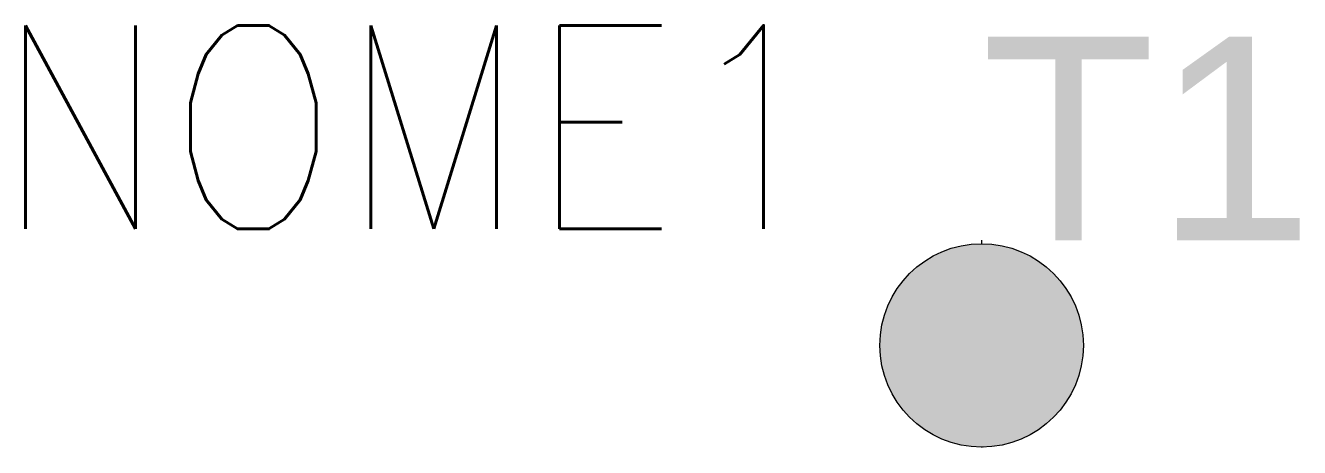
# Model space of a CAD drawing. Header units: millimetres. Extents: x -9.4 to 3.1, y -0.9 to 3.2.
import ezdxf
from ezdxf.enums import TextEntityAlignment as Align

# ---------------------------------------------------------------- set-up
doc = ezdxf.new("R2010")
doc.units = ezdxf.units.MM
doc.header["$LTSCALE"] = 7
doc.styles.add('ROMANS', font='romans.shx')
doc.styles.get("Standard").update_dxf_attribs({"font": 'arial.ttf'})

msp = doc.modelspace()

# ---------------------------------------------------------------- hatches: boundary and pattern name
h = msp.add_hatch(color=256)
h.dxf.hatch_style = 1
edge = h.paths.add_edge_path()
edge.add_arc((0, 0.103), 1, 0, 360)

# ---------------------------------------------------------------- linework, layer by layer
at = {"color": 7}
for p, q in [((0, 1.137), (0, 1.103)), ((0, -0.897), (0, -0.902))]:
    msp.add_line(p, q, dxfattribs=at)
msp.add_circle((0, 0.103), 1)

# ---------------------------------------------------------------- texts
at = {"style": 'ROMANS', "width": 0.9, "flags": 4}
msp.add_attdef('NOME1', text='NOME1', height=2, dxfattribs=at).set_placement((-1.448, 2.249), align=Align.MIDDLE_RIGHT)
at = {"color": 7}
for tag, p, height in [('T1', (0, 1.137), 2), ('T2', (0, -0.902), 0.01)]:
    msp.add_attdef(tag, p, '', height=height, dxfattribs=at)

doc.saveas('drawing.dxf')
